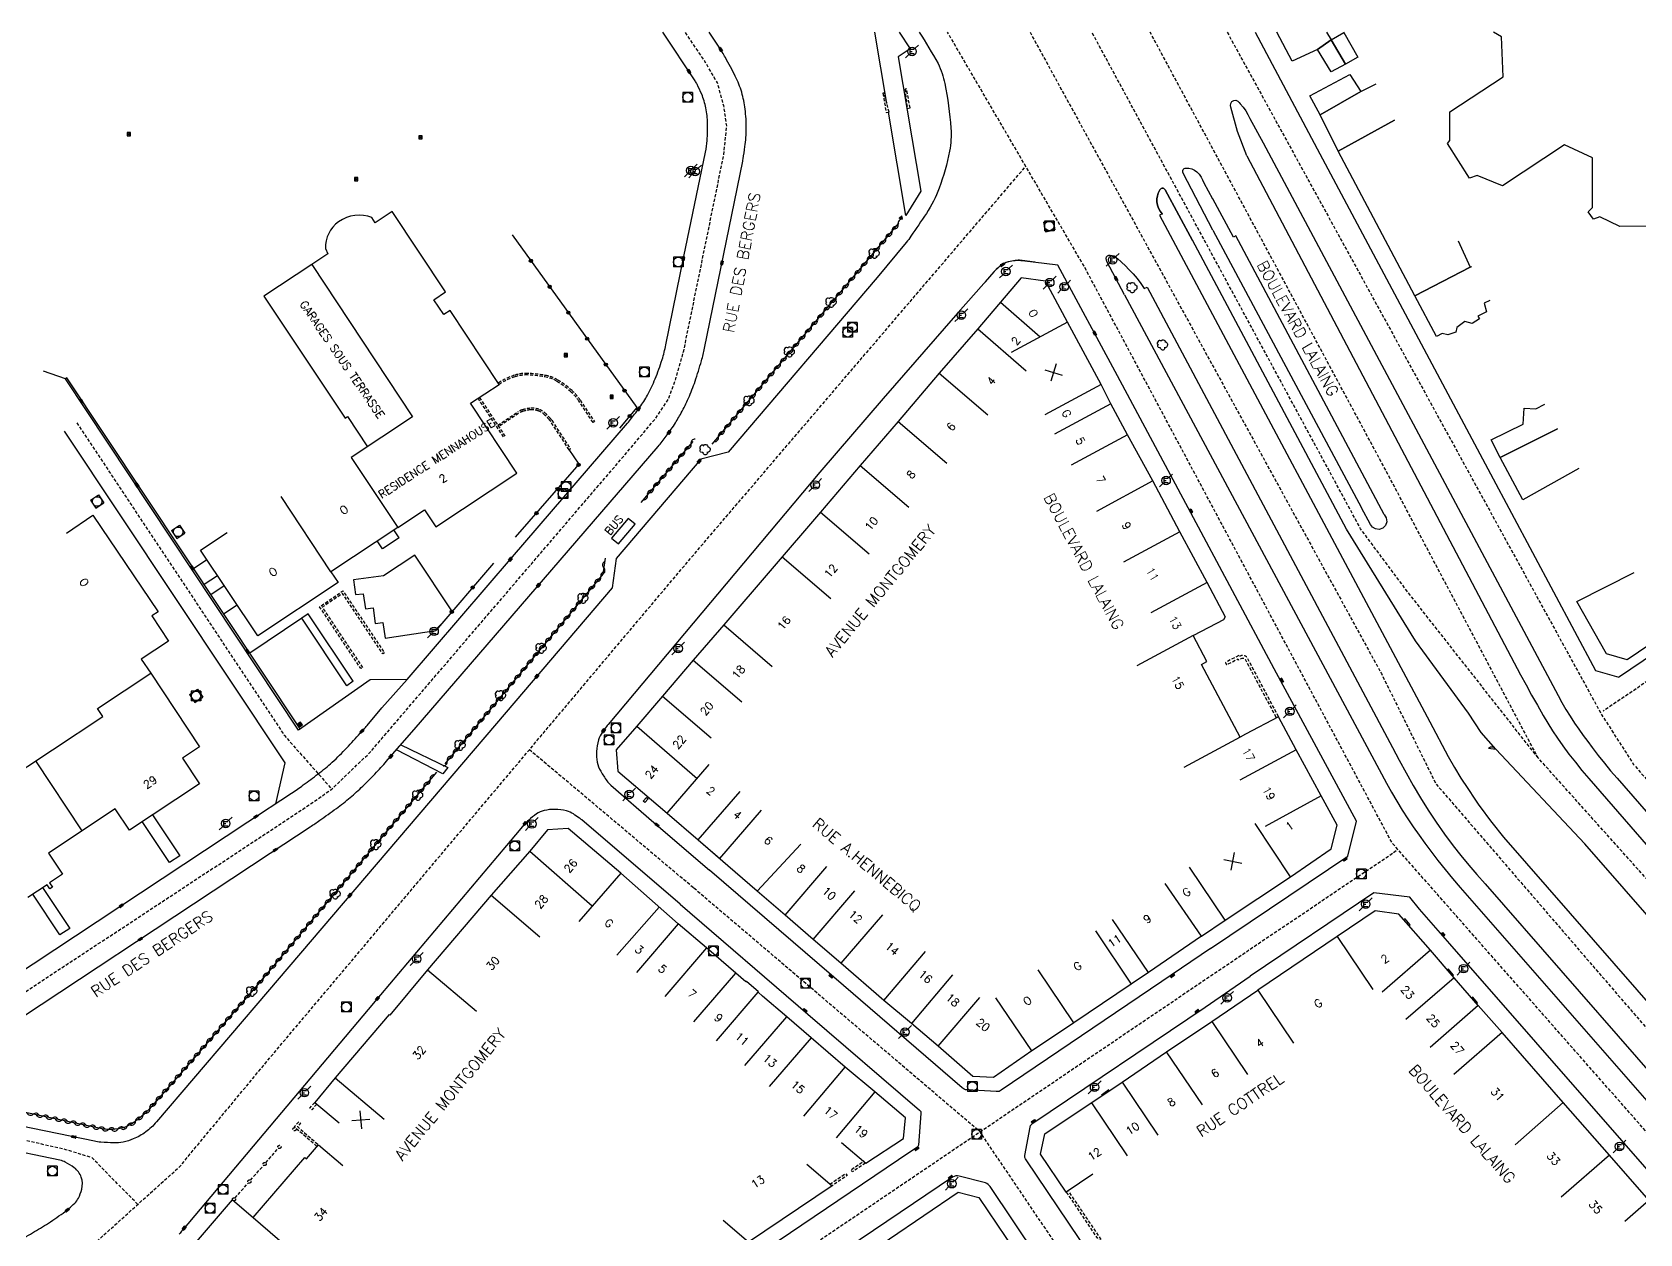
# Model space of a CAD drawing. Header units: millimetres. Extents: x 80000 to 81001, y 143000 to 144000.
# Drawn here: x 80141.5 to 80392.6, y 143812.3 to 144000 of the extents above; entities that cross this region are included whole.
import ezdxf
from ezdxf.enums import TextEntityAlignment as Align

# ---------------------------------------------------------------- set-up
doc = ezdxf.new("R2010")
doc.units = ezdxf.units.MM
doc.linetypes.add('DASHED', pattern=[0.75, 0.5, -0.25])
doc.layers.get('0').update_dxf_attribs({"linetype": 'CONTINUOUS'})
for name, color, linetype in [('W0001', 6, 'DASHED'), ('W0008', 7, 'CONTINUOUS'), ('W0100', 7, 'CONTINUOUS'), ('W0112', 1, 'DASHED'), ('W0300', 7, 'CONTINUOUS'), ('W0310', 3, 'CONTINUOUS'), ('W0322', 7, 'CONTINUOUS'), ('W0330', 7, 'CONTINUOUS'), ('W0400', 7, 'CONTINUOUS'), ('W0420', 7, 'CONTINUOUS'), ('W0471', 7, 'CONTINUOUS'), ('W0851', 7, 'CONTINUOUS'), ('W0984', 7, 'CONTINUOUS'), ('W0989', 7, 'CONTINUOUS'), ('W0991', 7, 'CONTINUOUS'), ('W1102', 7, 'CONTINUOUS')]:
    doc.layers.add(name, color=color, linetype=linetype)
doc.styles.get("Standard").update_dxf_attribs({"font": 'romans.shx', "width": 0.85})

# ---------------------------------------------------------------- blocks, each defined once
blk = doc.blocks.new('t991o')
at = {"color": 0, "linetype": 'Continuous'}
for p, q in [((-1, 1), (1, -1)), ((-1, -1), (1, 1))]:
    blk.add_line(p, q, dxfattribs=at)
blk = doc.blocks.new('T471')
for p, q in [((-0.333334, 0.333334), (-0.333334, -0.333334)), ((-0.333334, 0.333334), (0.333334, 0.333334)), ((-0.333334, 0), (0, 0)), ((0.500001, 0.500001), (1.000002, 1.000002)), ((-0.500001, -0.500001), (-1.000002, -1.000002)), ((-0.333334, -0.333334), (0.333334, -0.333334))]:
    blk.add_line(p, q)
blk.add_ellipse((0, 0), major_axis=(0.471405, 0.471405), ratio=1, start_param=5.4977871438, end_param=11.780972451)
blk = doc.blocks.new('T400')
for p, q in [((-0.15, 0.3), (0.15, 0.3)), ((-0.15, -0.25), (-0.15, 0.3)), ((-0.15, 0.15), (0.15, 0.15)), ((-0.15, 0), (0.15, 0)), ((0.15, 0.3), (0.15, -0.25)), ((-0.15, -0.15), (0.15, -0.15)), ((-0.15, -0.25), (-0.15, -0.3)), ((-0.15, -0.3), (0.15, -0.3)), ((0.15, -0.3), (0.15, -0.25))]:
    blk.add_line(p, q)
blk = doc.blocks.new('T420')
for p, q in [((0.75, 0.75), (-0.75, 0.75)), ((-0.75, 0.75), (-0.75, -0.75)), ((0.75, 0.75), (0.75, -0.75)), ((0.75, -0.75), (-0.75, -0.75))]:
    blk.add_line(p, q)
blk.add_ellipse((0, 0), major_axis=(-0.53, 0.53), ratio=1, start_param=3.926991, end_param=10.210176)
blk = doc.blocks.new('t310o')
at = {"color": 0, "linetype": 'Continuous'}
for centre, start, end in [((-0.5, 0.38), 216.8699, 323.1304), ((0.5, -0.37), 36.8699, 143.1303)]:
    blk.add_arc(centre, 0.625, start, end, dxfattribs=at)
blk = doc.blocks.new('t322o')
at = {"color": 0, "linetype": 'Continuous'}
for radius in [0.25, 0.15]:
    blk.add_circle((0, 0), radius, dxfattribs=at)
blk = doc.blocks.new('T300')
for p, q in [((-0.8, 0.51), (-0.86, 0.34)), ((-0.86, 0.34), (-0.86, 0.17)), ((-0.86, 0.17), (-0.74, 0.06)), ((-0.69, 0.63), (-0.8, 0.51)), ((-0.8, -0.06), (-0.74, 0.06)), ((-0.74, 0.06), (-0.69, 0.11)), ((-0.57, 0.69), (-0.69, 0.63)), ((-0.46, 0.69), (-0.57, 0.69)), ((-0.29, 0.63), (-0.46, 0.69)), ((-0.29, 0.63), (-0.17, 0.74)), ((-0.23, 0.57), (-0.29, 0.63)), ((-0.17, 0.74), (-0.06, 0.8)), ((-0.06, 0.8), (0.06, 0.8)), ((0.06, 0.8), (0.23, 0.74)), ((0.23, 0.74), (0.34, 0.63)), ((0.34, 0.63), (0.4, 0.51)), ((0.46, 0.46), (0.34, 0.46)), ((0.4, 0.51), (0.4, 0.46)), ((0.57, 0.4), (0.46, 0.46)), ((0.57, 0.4), (0.69, 0.29)), ((0.69, 0.29), (0.74, 0.17)), ((0.74, 0.06), (0.69, -0.17)), ((0.74, 0.17), (0.74, 0.06)), ((-0.8, -0.17), (-0.8, -0.06)), ((-0.8, -0.23), (-0.8, -0.17)), ((-0.74, -0.34), (-0.8, -0.23)), ((-0.69, -0.4), (-0.74, -0.34)), ((-0.51, -0.46), (-0.69, -0.4)), ((-0.4, -0.46), (-0.51, -0.46)), ((-0.4, -0.46), (-0.34, -0.46)), ((-0.34, -0.46), (-0.34, -0.4)), ((-0.34, -0.51), (-0.34, -0.46)), ((-0.29, -0.63), (-0.34, -0.51)), ((-0.17, -0.74), (-0.29, -0.63)), ((-0.06, -0.8), (-0.17, -0.74)), ((0.06, -0.8), (-0.06, -0.8)), ((0.17, -0.74), (0.06, -0.8)), ((0.23, -0.69), (0.17, -0.74)), ((0.29, -0.46), (0.23, -0.46)), ((0.29, -0.63), (0.23, -0.69)), ((0.46, -0.4), (0.29, -0.46)), ((0.34, -0.51), (0.29, -0.63)), ((0.34, -0.51), (0.34, -0.46)), ((0.57, -0.34), (0.46, -0.4)), ((0.63, -0.29), (0.57, -0.34)), ((0.69, -0.17), (0.63, -0.29))]:
    blk.add_line(p, q)
blk = doc.blocks.new('t330o')
at = {"color": 0, "linetype": 'Continuous'}
for p, q in [((0.25, -0.25), (-0.25, 0.25)), ((-0.25, -0.25), (0.25, 0.25)), ((-0.25, 0.25), (-0.25, -0.25)), ((0.25, 0.25), (-0.25, 0.25)), ((0.25, -0.25), (0.25, 0.25)), ((-0.25, -0.25), (0.25, -0.25)), ((-0.25, -0.25), (-0.25, -0.25))]:
    blk.add_line(p, q, dxfattribs=at)
blk = doc.blocks.new('T851')
for p, q in [((-0.25, -0.15), (0, 0.32)), ((0, 0.32), (0.25, -0.15)), ((-0.25, -0.15), (0.25, -0.15))]:
    blk.add_line(p, q)
for major_axis in [(-0.106, 0.106), (-0.0354, 0.0354), (-0.0236, 0.0236)]:
    blk.add_ellipse((0, 0), major_axis=major_axis, ratio=1, start_param=3.926991, end_param=10.210176)

msp = doc.modelspace()

# ---------------------------------------------------------------- linework, layer by layer
at = {"layer": 'W0001', "flags": 128}
for points in [[(80114.19, 143832.85), (80183.94, 143878.74), (80188.31, 143881.76), (80191.33, 143884.67), (80194.24, 143887.46), (80198.16, 143892.05), (80235.43, 143935.57), (80238.9, 143939.71), (80240.91, 143942.73), (80242.03, 143945.86), (80243.27, 143950.22), (80249.53, 143980.88), (80249.98, 143985.35), (80249.53, 143988.49), (80248.53, 143992.07), (80246.51, 143995.53), (80243.51, 144000)], [(80416.49, 143806.98), (80413.15, 143807.45), (80410.42, 143809.15), (80353.9, 143873.37), (80305.79, 143963.45), (80284.46, 144000)], [(80297.35, 144000), (80352.23, 143899.81), (80360.75, 143882.59), (80416.77, 143817.57), (80434.06, 143805.88)], [(80376.7, 143886.66), (80356.21, 143912.73), (80348.98, 143922.43), (80307.01, 144000)], [(80432.38, 143824.55), (80376.7, 143886.66), (80352.69, 143931.98), (80316.11, 144000)], [(80328.14, 144000), (80386.67, 143893.32), (80391.58, 143885.68), (80439.76, 143830.09), (80458.72, 143809.49), (80432.38, 143824.55)], [(80108.37, 143790.93), (80147.32, 143807.27), (80164.56, 143822.82), (80178.1, 143839.15), (80243.47, 143916.79), (80296.73, 143979.09)], [(80513.97, 143979.47), (80386.86, 143893.96)], [(80148.47, 143938.96), (80180.89, 143890.14), (80188.31, 143881.76)], [(80244.77, 143866.36), (80219.16, 143887.92)], [(80328.65, 143854.69), (80354.82, 143872.33)], [(80327.1, 143772.68), (80289.54, 143828.24), (80244.77, 143866.36)], [(80175.81, 143751.33), (80328.65, 143854.69)], [(80158, 143816.9), (80150.81, 143824.21), (80146.78, 143825.44), (80138.5, 143827.34), (80135.48, 143828.01), (80132.46, 143829.35), (80130.22, 143831.25), (80124.26, 143839.47)]]:
    msp.add_lwpolyline(points, dxfattribs=at)
at = {"layer": 'W0008'}
msp.add_line((80325.92, 143969.09), (80349.12, 143925.69), dxfattribs=at)
for points in [[(80130.9, 143840.22), (80178.67, 143871.74), (80184.9, 143875.86, 0.007588), (80186.41, 143876.89, 0.004336), (80189.01, 143878.75, 0.017174), (80191.18, 143880.46, 0.017883), (80193.15, 143882.24, 0.010041), (80195.28, 143884.4, 0.011502), (80197.06, 143886.37), (80201.15, 143891.1), (80239.25, 143935.27, 0.013652), (80239.9, 143936.06, 0.006796), (80241.13, 143937.71, 0.018916), (80241.82, 143938.74, 0.011348), (80242.87, 143940.53, 0.024044), (80244.01, 143942.82, 0.021607), (80245.04, 143945.48, 0.011811), (80246.04, 143948.67, 0.019443), (80246.52, 143950.64), (80252.49, 143979.85, 0.013038), (80252.55, 143980.19, 0.002309), (80252.83, 143982.12, 0.033432), (80253.03, 143984.96, 0.031475), (80252.86, 143987.98, 0.043208), (80252.32, 143990.6, 0.043082), (80251.32, 143993.1, 0.010875), (80249.77, 143996.05, 0.019075), (80248.78, 143997.67), (80247.24, 144000)], [(80280.06, 144000, -0.005716), (80283, 143995.1, -0.062258), (80284.05, 143991.97, -0.032776), (80284.99, 143984.99, -0.06456), (80284.78, 143981.42, -0.041744), (80283.16, 143975.63, -0.056955), (80281.16, 143971.7, -0.005323), (80278.76, 143968.14, -0.018221), (80278.02, 143967.14), (80273.48, 143961.7), (80250.21, 143934.4), (80245.94, 143933.3), (80232.72, 143917.77), (80232.09, 143913.21), (80215.54, 143893.78), (80178.24, 143850.08), (80160.91, 143829.78, -0.05777), (80159.23, 143828.21, -0.059942), (80157.29, 143827.12, -0.049387), (80155.74, 143826.64, -0.054281), (80154.26, 143826.51, -0.015324), (80152.23, 143826.61, -0.030625), (80151.22, 143826.76), (80137.8, 143829.53, -0.017159)], [(80298.12, 143964.08), (80296.11, 143964.33, 0.048961), (80295.27, 143964.35, 0.039836), (80294.25, 143964.2, 0.051109), (80293.45, 143963.92, 0.055931), (80292.79, 143963.52, 0.016713), (80292.08, 143962.94, 0.030794), (80291.73, 143962.58), (80285.71, 143955.76), (80274.4, 143942.79), (80264.5, 143931.25), (80231.44, 143891.84, 0.015209), (80231.23, 143891.57, 0.004671), (80230.56, 143890.64, 0.081003), (80229.97, 143889.45, 0.057788), (80229.64, 143887.62, 0.069722), (80229.76, 143885.98, 0.07532), (80230.3, 143884.56, 0.029129), (80231.27, 143883.06, 0.05631), (80231.89, 143882.38), (80238.61, 143876.55), (80247.31, 143869.11)], [(80242.7, 143863.8), (80227.33, 143876.96, 0.021159), (80226.98, 143877.23, 0.008146), (80226.04, 143877.88, 0.087219), (80224.96, 143878.36, 0.056288), (80223.15, 143878.6, 0.066189), (80221.46, 143878.41, 0.088305), (80220.28, 143877.88, 0.025206), (80219.05, 143876.94, 0.040402), (80218.35, 143876.26), (80216.97, 143874.65), (80195.93, 143849.63), (80164.97, 143812.88, 0.012446), (80164.48, 143812.27, 0.007736)]]:
    msp.add_lwpolyline(points, format="xyb", dxfattribs=at)
at = {"layer": 'W0008', "flags": 128}
for points in [[(80138.27, 143852.26), (80175.19, 143876.63), (80182.03, 143881.15, 0.009743), (80183.85, 143882.41, 0.007428), (80186.17, 143884.14, 0.021407), (80188.38, 143885.98, 0.019455), (80190.63, 143888.2, 0.004321), (80192.73, 143890.48, 0.00812), (80193.82, 143891.72), (80196.14, 143894.45), (80200.07, 143898.89), (80216.5, 143918.04), (80234.46, 143938.91, 0.012496), (80235.11, 143939.71, 0.00594), (80236.41, 143941.42, 0.035566), (80237.6, 143943.29, 0.027815), (80238.81, 143945.85, 0.019518), (80239.89, 143948.86, 0.02636), (80240.48, 143951.15), (80243.29, 143964.97), (80246.66, 143981.24, 0.032643), (80246.92, 143983.1, 0.023085), (80247, 143985.74, 0.045818), (80246.73, 143988.17, 0.050661), (80246.07, 143990.29, 0.012353), (80245.35, 143991.86, 0.0329), (80245.03, 143992.42), (80240, 144000)], [(80311.01, 143946.33), (80301.69, 143963.62), (80296.1, 143964.28, 0.042197), (80295.28, 143964.31, 0.034635), (80294.27, 143964.19, 0.094627), (80293.07, 143963.71, 0.068859), (80291.72, 143962.57), (80290.33, 143961.01)], [(80138.89, 143810.95, 0.004716), (80141.57, 143812.46, 0.014341), (80144.05, 143813.98, 0.013157), (80146.65, 143815.79, 0.021254), (80147.23, 143816.25, 0.012709), (80148.15, 143817.09, 0.08387), (80148.72, 143817.86, 0.053198), (80149.25, 143819.27, 0.149852), (80149.17, 143821.14, 0.151987), (80148.07, 143822.63, 0.037341), (80146.68, 143823.49, 0.068129), (80145.84, 143823.79), (80136.23, 143825.81, -0.018639)]]:
    msp.add_lwpolyline(points, format="xyb", dxfattribs=at)
at = {"layer": 'W0008'}
for points in [[(80275, 143988.83), (80273.12, 144000)], [(80276.92, 144000), (80278.62, 143997.41)], [(80332.51, 144000), (80342.62, 143980.97), (80369.26, 143930.99), (80385.65, 143900.29), (80389.3, 143899.26)], [(80389.29, 143899.27), (80426.33, 143924.31), (80469.09, 143953.18), (80469.45, 143953.47), (80469.76, 143953.81), (80470, 143954.21), (80470.14, 143954.65), (80470.17, 143955.11), (80470.09, 143955.55), (80469.93, 143955.97), (80469.72, 143956.35), (80451.18, 143984.4), (80450.54, 143985.33), (80449.87, 143986.24), (80449.15, 143987.11), (80448.36, 143987.93), (80447.68, 143988.53), (80446.94, 143989.07), (80446.19, 143989.58), (80445.43, 143990.08), (80439, 143994.41), (80430.6, 144000)], [(80276.74, 143996.17), (80280.28, 143975.18), (80277.95, 143971.35), (80275.23, 143987.5)], [(80331.24, 143980.66), (80329.75, 143984.49), (80328.71, 143988.27), (80328.67, 143988.56), (80328.71, 143988.87), (80328.88, 143989.16), (80329.16, 143989.34), (80329.5, 143989.36), (80329.8, 143989.2), (80330.01, 143988.99), (80330.18, 143988.8), (80330.66, 143988.29), (80331.05, 143987.72), (80331.39, 143987.12), (80331.71, 143986.52), (80333.76, 143982.7)], [(80325.92, 143969.09), (80321.29, 143977.99), (80321.24, 143978.12), (80321.22, 143978.26), (80321.23, 143978.41), (80321.29, 143978.55), (80321.36, 143978.64), (80321.45, 143978.7), (80321.56, 143978.74), (80321.67, 143978.76), (80322.14, 143978.75), (80322.6, 143978.63), (80323.02, 143978.43), (80323.41, 143978.17), (80323.77, 143977.8), (80324.06, 143977.37), (80324.29, 143976.91), (80324.51, 143976.46), (80325.87, 143973.94)], [(80317.98, 143971.63), (80317.67, 143972.04), (80317.43, 143972.5), (80317.27, 143972.99), (80317.18, 143973.49), (80317.17, 143973.96), (80317.24, 143974.42), (80317.37, 143974.86), (80317.58, 143975.28), (80317.65, 143975.39), (80317.74, 143975.49), (80317.86, 143975.58), (80317.99, 143975.62), (80318.13, 143975.62), (80318.26, 143975.57), (80318.38, 143975.5), (80318.47, 143975.38), (80322.72, 143967.46)], [(80312.12, 143958.95), (80309.37, 143964.2), (80309.28, 143964.4), (80309.24, 143964.63), (80309.29, 143964.88), (80309.44, 143965.08), (80309.65, 143965.18), (80309.88, 143965.17), (80310.08, 143965.1), (80310.25, 143965.02), (80310.99, 143964.62), (80311.65, 143964.09), (80312.24, 143963.5), (80312.81, 143962.92), (80313.46, 143962.23), (80314.07, 143961.51), (80314.65, 143960.75), (80315.19, 143959.97)], [(80352.67, 143924.66), (80353, 143924.14), (80353.07, 143923.53), (80352.87, 143922.95), (80352.45, 143922.51), (80351.89, 143922.32), (80351.32, 143922.4), (80350.86, 143922.69), (80350.53, 143923.11), (80349.12, 143925.69)], [(80199.08, 143888.7), (80206.43, 143885.12), (80205.62, 143884.13), (80198.38, 143887.89)], [(80384.03, 143873.22), (80370.12, 143887.99), (80370.02, 143888.09), (80369.91, 143888.19), (80369.78, 143888.26), (80369.63, 143888.31), (80369.46, 143888.32), (80369.29, 143888.3), (80369.12, 143888.24), (80368.98, 143888.15)], [(80160.29, 143877.74), (80164.54, 143871.33), (80162.94, 143870.29), (80158.7, 143876.69)], [(80143.14, 143866.39), (80147.39, 143860.01), (80145.82, 143858.99), (80141.58, 143865.34)]]:
    msp.add_lwpolyline(points, dxfattribs=at)
at = {"layer": 'W0008', "flags": 128}
for points in [[(80278.62, 143997.41), (80276.74, 143996.17)], [(80183.34, 143891.16), (80146.94, 143946), (80146.72, 143945.85), (80143.25, 143947.06)], [(80183.1, 143890.99), (80146.72, 143945.85)], [(80325.54, 143856.85), (80346.98, 143871.29), (80348.35, 143876.78), (80335.51, 143900.56), (80322.46, 143924.9), (80311.01, 143946.33)], [(80146.51, 143937.66), (80180.94, 143885.89)], [(80196.23, 143919.28), (80195.4, 143920.53)], [(80198.8, 143920.99), (80196.23, 143919.28)], [(80198.8, 143920.99), (80197.98, 143922.24)], [(80207.13, 143909.48), (80201.29, 143918.32), (80196.37, 143915.09), (80191.68, 143914.47), (80191.67, 143914.48), (80192.02, 143912.15), (80193.18, 143912.28), (80193.56, 143909.93), (80194.74, 143910.09), (80195.06, 143907.62), (80196.26, 143907.79), (80196.64, 143905.33), (80204.53, 143906.56)], [(80166.7, 143916.23), (80168.79, 143917.62)], [(80168.35, 143913.76), (80170.44, 143915.15)], [(80169.4, 143912.16), (80171.5, 143913.56)], [(80171.4, 143909.15), (80173.5, 143910.56)], [(80191.63, 143898.62), (80190.66, 143897.92), (80183.63, 143908.47), (80175.48, 143903.01)], [(80191.63, 143898.62), (80184.6, 143909.12), (80183.63, 143908.47)], [(80200.07, 143898.89), (80194.3, 143898.81), (80194.3, 143898.81), (80194.3, 143898.81), (80183.1, 143890.99)], [(80180.94, 143885.89), (80179.52, 143879.48)], [(80325.54, 143856.85), (80317.96, 143851.7), (80292.85, 143834.73), (80292.55, 143834.55), (80292.44, 143834.52), (80292.33, 143834.52), (80292.07, 143834.53), (80287.56, 143834.78), (80287.3, 143834.82), (80287.09, 143834.91), (80286.91, 143835.02), (80286.77, 143835.13), (80266.69, 143852.4), (80247.31, 143869.11)], [(80408.6, 143805.39), (80389.81, 143826.87), (80362.9, 143857.62), (80358.16, 143863.02), (80356.68, 143864.89), (80351.05, 143865.54), (80331.76, 143852.53)], [(80242.7, 143863.8), (80262.63, 143846.62), (80280.1, 143831.6), (80280.24, 143831.46), (80280.29, 143831.4), (80280.32, 143831.32), (80280.32, 143831.12), (80279.92, 143826.16), (80279.89, 143826.04), (80279.85, 143825.95), (80279.78, 143825.88), (80279.69, 143825.8), (80276.81, 143823.86), (80195.88, 143769.15), (80173.87, 143754.24)], [(80356.55, 143860.45), (80356.71, 143860.59), (80355.92, 143861.48), (80355.76, 143861.35)], [(80363.34, 143852.6), (80363.48, 143852.73), (80362.69, 143853.63), (80362.56, 143853.52)], [(80306.75, 143809.03), (80296.73, 143823.88), (80296.64, 143824.04), (80296.56, 143824.23), (80296.52, 143824.42), (80296.53, 143824.54), (80297.38, 143828.99), (80297.45, 143829.21), (80297.57, 143829.39), (80297.68, 143829.51), (80297.78, 143829.59), (80324.69, 143847.71), (80331.76, 143852.53)], [(80367.12, 143848.28), (80367.26, 143848.4), (80366.5, 143849.27), (80366.36, 143849.14)], [(80308.5, 143834.03), (80309.66, 143834.83)], [(80305.81, 143797.76), (80291.12, 143819.69), (80290.98, 143819.87), (80290.82, 143820.03), (80290.63, 143820.17), (80290.42, 143820.25), (80286.3, 143821.31), (80286.01, 143821.35), (80285.74, 143821.34), (80285.48, 143821.28), (80285.25, 143821.16), (80252.4, 143798.95)]]:
    msp.add_lwpolyline(points, dxfattribs=at)
at = {"layer": 'W0008'}
for points in [[(80333.76, 143982.7, 0), (80379.82, 143896.39, 0), (80380.42, 143895.29, 0), (80381.06, 143894.2, 0), (80381.73, 143893.14, 0), (80382.41, 143892.08, 0), (80383.07, 143891.11, 0), (80383.76, 143890.14, 0), (80384.46, 143889.19, 0), (80385.17, 143888.25, 0), (80386.11, 143887.03, 0), (80387.07, 143885.82, 0), (80388.04, 143884.63, 0), (80389.04, 143883.46, 0), (80432.28, 143833.79, 0)], [(80331.24, 143980.66, 0), (80373.98, 143899.64, 0), (80374.83, 143898.04, 0), (80375.7, 143896.44, 0), (80376.59, 143894.86, 0), (80377.5, 143893.29, 0), (80378.23, 143892.08, 0), (80378.98, 143890.89, 0), (80379.74, 143889.71, 0), (80380.55, 143888.55, 0), (80381.52, 143887.24, 0), (80382.53, 143885.95, 0), (80383.56, 143884.69, 0), (80384.62, 143883.45, 0), (80422.23, 143840.15, 0), (80423.54, 143838.65, 0), (80424.86, 143837.17, 0), (80426.2, 143835.71, 0), (80427.57, 143834.27, 0), (80428.24, 143833.59, 0), (80428.91, 143832.92, 0), (80429.6, 143832.27, 0), (80430.3, 143831.62, 0), (80430.59, 143831.94, 0)], [(80414.35, 143838.5, 0), (80384.03, 143873.22, 0), (80370.12, 143887.99, 0), (80370.02, 143888.09, 0), (80369.91, 143888.19, 0), (80369.78, 143888.26, 0), (80369.63, 143888.31, 0), (80369.46, 143888.32, 0), (80369.29, 143888.3, 0), (80369.12, 143888.24, 0), (80368.98, 143888.15, 0), (80370.12, 143887.99, 0), (80367.84, 143890.59, 0), (80365.86, 143893.61, 0), (80357.54, 143904.93, 0), (80346.8, 143922.35, 0), (80322.75, 143967.49, 0), (80322.72, 143967.46, 0), (80318.47, 143975.38, 0), (80318.38, 143975.5, 0), (80318.26, 143975.57, 0), (80318.13, 143975.62, 0), (80317.99, 143975.62, 0), (80317.86, 143975.58, 0), (80317.74, 143975.49, 0), (80317.65, 143975.39, 0), (80317.58, 143975.28, 0), (80317.37, 143974.86, 0), (80317.24, 143974.42, 0), (80317.17, 143973.96, 0), (80317.18, 143973.49, 0), (80317.27, 143972.99, 0), (80317.43, 143972.5, 0), (80317.67, 143972.04, 0), (80317.98, 143971.63, 0), (80318.02, 143971.62, 0), (80317.6, 143971.41, 0), (80359.78, 143892.3, 0), (80362.66, 143886.86, 0), (80363.63, 143885.14, 0), (80364.66, 143883.48, 0), (80365.74, 143881.84, 0), (80366.83, 143880.21, 0), (80367.47, 143879.28, 0), (80368.12, 143878.36, 0), (80368.8, 143877.45, 0), (80369.49, 143876.56, 0), (80371.32, 143874.27, 0), (80409.38, 143830.67, 0)], [(80352.67, 143924.66, 0), (80329.52, 143968.2, 0), (80329.11, 143967.99, 0), (80325.88, 143973.94, 0)], [(80312.12, 143958.95, 0), (80353.03, 143882.72, 0), (80353.82, 143881.29, 0), (80354.64, 143879.89, 0), (80355.49, 143878.5, 0), (80356.36, 143877.13, 0), (80357.22, 143875.85, 0), (80358.11, 143874.58, 0), (80359.02, 143873.33, 0), (80359.94, 143872.09, 0), (80361.05, 143870.64, 0), (80362.18, 143869.2, 0), (80363.33, 143867.79, 0), (80364.51, 143866.4, 0), (80407.89, 143816.84, 0)], [(80315.19, 143959.97, 0), (80315.65, 143960.16, 0), (80353.97, 143888.28, 0), (80355.02, 143886.29, 0), (80356.09, 143884.31, 0), (80357.19, 143882.34, 0), (80358.34, 143880.41, 0), (80359.55, 143878.49, 0), (80360.79, 143876.6, 0), (80362.09, 143874.73, 0), (80363.43, 143872.91, 0), (80364.63, 143871.38, 0), (80365.87, 143869.89, 0), (80367.14, 143868.42, 0), (80368.42, 143866.96, 0), (80403.91, 143826.38, 0)]]:
    msp.add_polyline3d(points, dxfattribs=at)
at = {"layer": 'W0100'}
for p, q in [((80342.24, 143997.28), (80344.38, 143998.81)), ((80344.38, 143998.81), (80342.24, 143997.28)), ((80343.65, 144000), (80344.38, 143998.81)), ((80342.66, 143987.06), (80341.05, 143990.04)), ((80342.66, 143987.06), (80349.03, 143990.71)), ((80349.03, 143990.71), (80342.66, 143987.06)), ((80345.5, 143981.4), (80342.66, 143987.06)), ((80345.5, 143981.4), (80354.27, 143986.23)), ((80354.27, 143986.23), (80345.5, 143981.4)), ((80357.46, 143958.81), (80345.5, 143981.4)), ((80357.46, 143958.81), (80366.09, 143963.29)), ((80366.09, 143963.29), (80357.46, 143958.81)), ((80360.83, 143952.44), (80357.46, 143958.81)), ((80379.75, 143938.05), (80370.8, 143933.58)), ((80370.8, 143933.58), (80379.75, 143938.05)), ((80370.8, 143933.58), (80369.38, 143936.32)), ((80374.33, 143926.97), (80370.8, 143933.58))]:
    msp.add_line(p, q, dxfattribs=at)
for points in [[(80342.24, 143997.28), (80338.28, 143995.45), (80335.91, 144000)], [(80344.38, 143998.81), (80346.63, 143994.99), (80344.37, 143993.81), (80342.24, 143997.28)], [(80344.38, 143998.81), (80346.35, 143999.94), (80346.46, 144000)], [(80346.63, 143994.99), (80344.38, 143998.81), (80346.35, 143999.94), (80348.55, 143996.09), (80346.63, 143994.99)], [(80394.34, 143969.67), (80389.45, 143969.66), (80386.34, 143971.16), (80385.38, 143970.78), (80384.54, 143971.93), (80385.21, 143972.6), (80385.2, 143980.37), (80380.83, 143982.4), (80371.13, 143975.99), (80367.18, 143977.63), (80365.97, 143977.2), (80362.54, 143982.59), (80362.94, 143983.1), (80362.91, 143987.53), (80371.24, 143993.03), (80370.98, 143999.29), (80369.74, 144000)], [(80341.05, 143990.04), (80347.28, 143993.39), (80349.03, 143990.71)], [(80349.03, 143990.71), (80351.39, 143991.94)], [(80364.21, 143967.42), (80366.09, 143963.29)], [(80366.09, 143963.29), (80366.34, 143963.41)], [(80369.15, 143958.09), (80368.27, 143957.68), (80368.63, 143956.29), (80367.31, 143955.63), (80367.53, 143955.2), (80366.43, 143954.47), (80365.26, 143954.78)], [(80365.26, 143954.78), (80364.01, 143953.88), (80363.86, 143953.15), (80362.62, 143952.71), (80361.74, 143952.93), (80360.83, 143952.44)], [(80369.38, 143936.32), (80374.37, 143938.78), (80374.54, 143941.26), (80376.34, 143941.16), (80377.75, 143941.88)], [(80383.05, 143931.85), (80374.33, 143926.97)], [(80396.35, 143917.92), (80400.68, 143920.11), (80406.07, 143912.43), (80390.62, 143901.98), (80387.38, 143902.9), (80382.77, 143911.08)], [(80382.77, 143911.08), (80391.71, 143915.58)]]:
    msp.add_lwpolyline(points, dxfattribs=at)
at = {"layer": 'W0100', "flags": 128}
msp.add_lwpolyline([(80194.57, 143971.03, 0.259027), (80189.37, 143970.39, 0.2477), (80187.31, 143966.22), (80187.68, 143965.35), (80185.16, 143963.7), (80200.92, 143939.91), (80191.35, 143933.57), (80198.6, 143922.65), (80202.77, 143925.41), (80204.53, 143922.75), (80217.2, 143931.11), (80209.97, 143942.04), (80214.43, 143944.99), (80206.78, 143956.53), (80205.8, 143955.88), (80204.26, 143958.21), (80206.08, 143959.42), (80197.75, 143972), (80195.09, 143970.24), (80194.57, 143971.03)], format="xyb", dxfattribs=at)
for points in [[(80185.16, 143963.7), (80177.71, 143958.76), (80190.38, 143939.71), (80190.75, 143939.96), (80193.88, 143935.24)], [(80308.45, 143944.97), (80303.2, 143954.69), (80299.76, 143961.1), (80295.98, 143961.6), (80289.22, 143953.67), (80283.16, 143946.74), (80276.74, 143939.2), (80270.84, 143932.32), (80264.61, 143925.01), (80249.51, 143907.43), (80244.76, 143901.89), (80239.97, 143896.27), (80235.93, 143891.59), (80232.72, 143887.89), (80232.99, 143884.57), (80240.69, 143878.03), (80245.54, 143873.84), (80248.89, 143870.93)], [(80324.11, 143858.78), (80327.82, 143861.29), (80338.04, 143868.07), (80344.37, 143872.44), (80345.31, 143876.16), (80342.85, 143880.74), (80338.92, 143887.91), (80336.17, 143893.08), (80331.03, 143890.35), (80331.03, 143890.35), (80330.15, 143889.88), (80324.11, 143901.25), (80324.99, 143901.72), (80322.84, 143905.77), (80327.71, 143908.33), (80327.67, 143908.41), (80327.8, 143908.49), (80327.77, 143908.57), (80327.86, 143908.62), (80325.03, 143914.05), (80320.77, 143921.93), (80316.52, 143929.9), (80312.57, 143937.11), (80309.96, 143941.97), (80308.45, 143944.97), (80308.45, 143944.97), (80308.45, 143944.97)], [(80146.85, 143921.73), (80150.98, 143924.53), (80161.19, 143909.47), (80160.19, 143908.82), (80162.78, 143904.89), (80158.53, 143902.08), (80160.02, 143899.86)], [(80198.6, 143922.65), (80188.17, 143915.72), (80189.28, 143914.05), (80189.28, 143914.05), (80176.73, 143905.71), (80167.8, 143919.11), (80171.97, 143921.87)], [(80136.84, 143882.71), (80152.56, 143893.13), (80151.73, 143894.38), (80160.02, 143899.86)], [(80160.02, 143899.86), (80167.65, 143888.36), (80164.99, 143886.6), (80167.64, 143882.61), (80156.69, 143875.36), (80154.49, 143878.7), (80144.05, 143871.78), (80146.25, 143868.46), (80144.23, 143867.13), (80144.67, 143866.47), (80144.26, 143866.19), (80143.82, 143866.84), (80140.84, 143864.85)], [(80241.06, 143861.91), (80233.44, 143868.63), (80225.23, 143875.63), (80222.01, 143875.41), (80219.23, 143872.08), (80213.2, 143865.21), (80203.27, 143853.52), (80197.38, 143846.46), (80197.27, 143846.55), (80188.83, 143836.65), (80185.63, 143832.83), (80189.47, 143829.62)], [(80324.11, 143858.78), (80315.86, 143853.13), (80313.17, 143851.32), (80304.19, 143845.27), (80301.19, 143843.24), (80297.66, 143840.88), (80291.66, 143836.72), (80288.44, 143836.9), (80282.99, 143841.63), (80278.82, 143845.14), (80274.53, 143848.77), (80267.79, 143854.56), (80263.46, 143858.3), (80259.09, 143862.08), (80254.72, 143865.84), (80254.72, 143865.84), (80250.16, 143869.78), (80245.5, 143873.8), (80245.5, 143873.8)], [(80390.25, 143814.26), (80394.02, 143817.54), (80387.86, 143824.61), (80380.63, 143832.83), (80371.07, 143843.75), (80367.37, 143847.99), (80363.59, 143852.31), (80359.9, 143856.61), (80354.98, 143862.25), (80351.25, 143862.77), (80345.31, 143858.76), (80332.91, 143850.34)], [(80267.91, 143826.58), (80271.7, 143823.32), (80271.7, 143823.32), (80277.61, 143827.2), (80277.88, 143830.4), (80273.1, 143834.48), (80268.46, 143838.33), (80263.16, 143842.91), (80259.36, 143846.19), (80255.57, 143849.44), (80254.88, 143850.04), (80254.95, 143850.12), (80253.05, 143851.73), (80252.97, 143851.65), (80251.38, 143853.02), (80246.83, 143856.95), (80242.4, 143860.73), (80241.06, 143861.91), (80241.06, 143861.91)], [(80307.16, 143821.6), (80303.02, 143818.8), (80298.99, 143824.76), (80299.65, 143827.9), (80311.75, 143836.01), (80318.68, 143840.72), (80325.74, 143845.48), (80332.91, 143850.34), (80332.91, 143850.34)], [(80153.83, 143763.93), (80154.74, 143767.59), (80157.26, 143777.37), (80159.02, 143784.13), (80161.52, 143793.77), (80164.01, 143803.98), (80165.27, 143808.89), (80172.77, 143817.62), (80176.02, 143814.83), (80184.1, 143824.24), (80184.33, 143824.04), (80186.21, 143826.22), (80190, 143822.96)], [(80262.48, 143823.16), (80266.43, 143819.79), (80253.39, 143811), (80249.44, 143814.36)], [(80260.75, 143795.58), (80257.96, 143799.73), (80270.31, 143808.02), (80275.4, 143811.5), (80286.13, 143818.82), (80289.36, 143817.98), (80293.59, 143811.71), (80297.69, 143805.6), (80303.13, 143797.52), (80311.29, 143785.39), (80317.43, 143776.18), (80313.27, 143773.41)]]:
    msp.add_lwpolyline(points, dxfattribs=at)
for points in [[(80234.59, 143924.04), (80232.01, 143920.97), (80233.09, 143920.06), (80235.67, 143923.13)], [(80236.93, 143879.88), (80237.43, 143880.47), (80237.69, 143880.26), (80237.18, 143879.68)]]:
    msp.add_lwpolyline(points, close=True, dxfattribs=at)
at = {"layer": 'W0112'}
msp.add_lwpolyline([(80278.07, 143991.15), (80277.84, 143991.1), (80278.17, 143988.08), (80278.62, 143988.16), (80278.07, 143991.15)], dxfattribs=at)
msp.add_lwpolyline([(80274.37, 143990.45), (80274.88, 143987.44), (80275.33, 143987.51), (80274.59, 143990.49)], close=True, dxfattribs=at)
for points in [[(80214.3, 143945.2, -0.065881), (80216.79, 143946.4, -0.088443), (80218.88, 143946.7, -0.043026), (80222.03, 143946.31, -0.087096), (80223.55, 143945.7, -0.04345), (80225.82, 143944.01, -0.064306), (80227.1, 143942.53), (80229.32, 143939.19), (80229.11, 143939.05), (80226.89, 143942.39, 0.064306), (80225.65, 143943.82, 0.04345), (80223.42, 143945.49, 0.087096), (80221.98, 143946.07, 0.043026), (80218.87, 143946.45, 0.088443), (80216.87, 143946.16, 0.065881), (80214.43, 143944.99)], [(80214.23, 143938.61), (80217.33, 143940.66, -0.072543), (80218.09, 143941.02, -0.049347), (80219.29, 143941.25, -0.110814), (80220.65, 143941.09, -0.113494), (80221.77, 143940.37, -0.01318), (80222.44, 143939.65, -0.035678), (80222.65, 143939.37), (80225.57, 143934.92), (80225.36, 143934.78), (80222.45, 143939.23, 0.035678), (80222.25, 143939.49, 0.01318), (80221.59, 143940.19, 0.113494), (80220.56, 143940.85, 0.110814), (80219.32, 143941.01, 0.049347), (80218.16, 143940.78, 0.072543), (80217.47, 143940.45), (80214.37, 143938.4)]]:
    msp.add_lwpolyline(points, format="xyb", dxfattribs=at)
at = {"layer": 'W0112', "flags": 128}
for points in [[(80211.35, 143942.95), (80215.35, 143936.92), (80215.14, 143936.78), (80211.14, 143942.81)], [(80336.17, 143893.08), (80331.28, 143902.29), (80331.16, 143902.41), (80331.02, 143902.51), (80330.87, 143902.59), (80330.71, 143902.63), (80330.54, 143902.64), (80330.37, 143902.62), (80330.06, 143902.48), (80329.99, 143902.64), (80327.88, 143901.55), (80328.06, 143901.2), (80329.79, 143902.09), (80329.85, 143901.96), (80330.49, 143902.23), (80330.64, 143902.23), (80330.82, 143902.17), (80330.94, 143902.07), (80335.82, 143892.89)], [(80185.94, 143832.57), (80185.18, 143831.68), (80184.87, 143831.94), (80185.63, 143832.83)], [(80185.98, 143825.96), (80182.42, 143829.01), (80183.13, 143829.81), (80183.39, 143829.58), (80182.92, 143829.05), (80186.21, 143826.22)], [(80177.99, 143823.41), (80179.96, 143825.7)], [(80175.6, 143820.67), (80177.66, 143823.03)], [(80271.66, 143823.36), (80269.6, 143821.97), (80269.37, 143822.31), (80271.44, 143823.69)], [(80173.18, 143817.89), (80175.27, 143820.29)], [(80266.11, 143820.06), (80268.54, 143821.73), (80268.77, 143821.41), (80266.43, 143819.79)], [(80303.02, 143818.8), (80317.43, 143797.46), (80317.76, 143797.68), (80303.35, 143819.02)]]:
    msp.add_lwpolyline(points, dxfattribs=at)
msp.add_lwpolyline([(80196.53, 143903.05), (80196.29, 143902.89), (80189.96, 143912.31), (80186.8, 143910.16), (80193.11, 143900.76), (80192.86, 143900.59), (80186.39, 143910.24), (80190.04, 143912.73)], close=True, dxfattribs=at)
at = {"layer": 'W0112'}
for centre in [(80182.48, 143828.64), (80180.12, 143825.88), (80177.82, 143823.22), (80175.43, 143820.48), (80173.03, 143817.7)]:
    msp.add_circle(centre, 0.25, dxfattribs=at)
at = {"layer": 'W0310'}
for points in [[(80247.72, 143935.65), (80276.87, 143970.14)], [(80236.62, 143926.55), (80244.74, 143936.05)], [(80230.97, 143917.82), (80230.64, 143915.34), (80205.94, 143885.7)]]:
    msp.add_lwpolyline(points, dxfattribs=at)
msp.add_lwpolyline([(80204.63, 143884.4), (80176.72, 143851.21), (80164.76, 143837.47), (80159.74, 143831.74, -0.032855), (80158.99, 143831, -0.019009), (80157.59, 143829.86, -0.067579), (80156.02, 143828.99, -0.077286), (80154.49, 143828.64, -0.024464), (80153.15, 143828.62, -0.043963), (80152.41, 143828.71), (80137.75, 143831.82, -0.030783), (80136.66, 143832.12, -0.024089), (80135.32, 143832.66, -0.057705), (80134.1, 143833.39, -0.077752), (80133.37, 143834.16), (80131.41, 143837.03)], format="xyb", dxfattribs=at)
at = {"layer": 'W0322'}
for points in [[(80216.48, 143968.34), (80235.95, 143941.36), (80233.23, 143938.16)], [(80216.99, 143921.11), (80226.92, 143932.51), (80225.39, 143934.8)], [(80213.57, 143917.05), (80204.53, 143906.56)]]:
    msp.add_lwpolyline(points, dxfattribs=at)
at = {"layer": 'W1102', "flags": 128}
for points in [[(80292.75, 143957.83), (80298.96, 143952.4)], [(80289.22, 143953.67), (80296.75, 143947.09)], [(80303.2, 143954.69), (80294.4, 143949.94)], [(80283.16, 143946.74), (80290.77, 143940.25)], [(80308.45, 143944.97), (80299.65, 143940.22)], [(80309.96, 143941.97), (80301.17, 143937.21)], [(80276.74, 143939.2), (80284.34, 143932.7)], [(80312.57, 143937.11), (80303.77, 143932.35)], [(80270.84, 143932.32), (80278.44, 143925.82)], [(80316.52, 143929.9), (80307.72, 143925.14)], [(80188.17, 143915.72), (80180.37, 143927.46)], [(80264.61, 143925.01), (80272.21, 143918.51)], [(80320.77, 143921.93), (80311.96, 143917.2)], [(80258.63, 143918.04), (80266.22, 143911.53)], [(80325.03, 143914.05), (80316.24, 143909.3)], [(80249.51, 143907.43), (80257.1, 143900.92)], [(80322.84, 143905.77), (80314.04, 143901.01)], [(80244.76, 143901.89), (80252.36, 143895.39)], [(80239.97, 143896.27), (80247.56, 143889.76)], [(80235.93, 143891.59), (80245.36, 143883.45)], [(80330.15, 143889.88), (80321.35, 143885.13)], [(80338.92, 143887.91), (80330.12, 143883.16)], [(80149.3, 143875.26), (80142.07, 143886.17)], [(80240.69, 143878.03), (80247.22, 143885.6)], [(80245.54, 143873.84), (80252.08, 143881.41)], [(80342.85, 143880.74), (80334.08, 143875.94)], [(80248.89, 143870.93), (80255.4, 143878.47)], [(80338.04, 143868.07), (80332.51, 143876.4)], [(80254.72, 143865.84), (80261.55, 143873.15)], [(80219.23, 143872.08), (80228.99, 143863.51)], [(80233.44, 143868.63), (80226.88, 143861.08)], [(80259.09, 143862.08), (80265.62, 143869.66)], [(80327.82, 143861.29), (80322.26, 143869.6)], [(80213.2, 143865.21), (80220.77, 143858.67)], [(80263.46, 143858.3), (80270, 143865.87)], [(80324.11, 143858.78), (80318.44, 143867.03)], [(80239.42, 143863.35), (80232.81, 143855.85)], [(80242.4, 143860.73), (80235.89, 143853.13)], [(80274.32, 143862.14), (80267.79, 143854.56)], [(80315.86, 143853.13), (80310.24, 143861.4)], [(80307.58, 143859.61), (80313.17, 143851.32)], [(80345.31, 143858.76), (80350.91, 143850.48)], [(80246.83, 143856.95), (80240.32, 143849.36)], [(80274.53, 143848.77), (80281.02, 143856.38)], [(80359.9, 143856.61), (80352.34, 143850.07)], [(80203.27, 143853.52), (80210.92, 143847.07)], [(80244.86, 143845.44), (80251.38, 143853.02)], [(80285.27, 143852.78), (80278.82, 143845.14)], [(80304.19, 143845.27), (80298.6, 143853.56)], [(80332.91, 143850.34), (80338.52, 143842.06)], [(80363.59, 143852.31), (80356.03, 143845.77)], [(80248.36, 143842.46), (80254.88, 143850.04)], [(80282.99, 143841.63), (80289.49, 143849.23)], [(80297.66, 143840.88), (80292.03, 143849.15)], [(80367.37, 143847.99), (80359.84, 143841.41)], [(80252.83, 143838.61), (80259.36, 143846.19)], [(80325.74, 143845.48), (80331.33, 143837.19)], [(80263.16, 143842.91), (80256.63, 143835.34)], [(80371.07, 143843.75), (80363.54, 143837.17)], [(80324.29, 143832.44), (80318.68, 143840.72)], [(80262, 143830.7), (80268.46, 143838.33)], [(80188.83, 143836.65), (80196.47, 143830.2)], [(80311.75, 143836.01), (80317.34, 143827.72)], [(80273.1, 143834.48), (80267.06, 143827.31)], [(80306.95, 143832.79), (80312.55, 143824.51)], [(80380.63, 143832.83), (80373.12, 143826.23)], [(80387.86, 143824.61), (80380.33, 143818.02)], [(80176.02, 143814.83), (80183.6, 143808.31)]]:
    msp.add_lwpolyline(points, dxfattribs=at)

# ---------------------------------------------------------------- block references
at = {"layer": 'W0300'}
for p in [(80273.06, 143965.43), (80313.32, 143960.08), (80266.31, 143957.78), (80259.8, 143950.04), (80318.09, 143951.14), (80253.5, 143942.41), (80246.64, 143934.78), (80227.57, 143911.56), (80221.04, 143903.76), (80214.7, 143896.37), (80208.38, 143888.61), (80201.75, 143880.78), (80195.2, 143873.09), (80188.86, 143865.36), (80175.85, 143850.16)]:
    msp.add_blockref('T300', p, dxfattribs=at)
at = {"layer": 'W0310'}
for p, rotation in [((80276.77, 143970.02), 49.79206805324554), ((80274.83, 143967.72), 49.79206805324554), ((80275.8, 143968.87), 49.79206805324554), ((80272.89, 143965.43), 49.79206805324554), ((80273.86, 143966.58), 49.79206805324554), ((80270.96, 143963.14), 49.79206805324554), ((80271.92, 143964.29), 49.79206805324554), ((80268.05, 143959.71), 49.79206805324554), ((80269.02, 143960.85), 49.79206805324554), ((80269.99, 143962), 49.79206805324554), ((80266.11, 143957.41), 49.79206805324554), ((80267.08, 143958.56), 49.79206805324554), ((80264.18, 143955.12), 49.79206805324554), ((80265.15, 143956.27), 49.79206805324554), ((80262.24, 143952.83), 49.79206805324554), ((80263.21, 143953.98), 49.79206805324554), ((80260.3, 143950.54), 49.79206805324554), ((80261.27, 143951.69), 49.79206805324554), ((80258.37, 143948.25), 49.79206805324554), ((80259.34, 143949.4), 49.79206805324554), ((80255.46, 143944.81), 49.79206805324554), ((80256.43, 143945.96), 49.79206805324554), ((80257.4, 143947.1), 49.79206805324554), ((80253.53, 143942.52), 49.79206805324554), ((80254.49, 143943.67), 49.79206805324554), ((80251.59, 143940.23), 49.79206805324554), ((80252.56, 143941.38), 49.79206805324554), ((80249.65, 143937.94), 49.79206805324554), ((80250.62, 143939.09), 49.79206805324554), ((80244.41, 143935.67), 49.4831460068549), ((80248.68, 143936.79), 49.79206805324554), ((80241.49, 143932.25), 49.4831460068549), ((80242.46, 143933.39), 49.4831460068549), ((80243.44, 143934.53), 49.4831460068549), ((80239.54, 143929.97), 49.4831460068549), ((80240.51, 143931.11), 49.4831460068549), ((80237.59, 143927.69), 49.4831460068549), ((80238.56, 143928.83), 49.4831460068549), ((80230.32, 143914.96), 230.1966454684738), ((80230.77, 143916.33), 262.3701738093912), ((80228.4, 143912.65), 230.1966454684738), ((80229.36, 143913.8), 230.1966454684738), ((80226.48, 143910.35), 230.1966454684738), ((80227.44, 143911.5), 230.1966454684738), ((80224.56, 143908.04), 230.1966454684738), ((80225.52, 143909.19), 230.1966454684738), ((80221.67, 143904.58), 230.1966454684738), ((80222.63, 143905.74), 230.1966454684738), ((80223.6, 143906.89), 230.1966454684738), ((80219.75, 143902.28), 230.1966454684738), ((80220.71, 143903.43), 230.1966454684738), ((80217.83, 143899.97), 230.1966454684738), ((80218.79, 143901.13), 230.1966454684738), ((80215.91, 143897.67), 230.1966454684738), ((80216.87, 143898.82), 230.1966454684738), ((80213.99, 143895.37), 230.1966454684738), ((80214.95, 143896.52), 230.1966454684738), ((80211.11, 143891.91), 230.1966454684738), ((80212.07, 143893.06), 230.1966454684738), ((80213.03, 143894.21), 230.1966454684738), ((80209.19, 143889.6), 230.1966454684738), ((80210.15, 143890.76), 230.1966454684738), ((80207.27, 143887.3), 230.1966454684738), ((80208.23, 143888.45), 230.1966454684738), ((80206.31, 143886.15), 230.1966454684738), ((80202.69, 143882.1), 229.9404283534785), ((80203.66, 143883.25), 229.9404283534785), ((80200.76, 143879.8), 229.9404283534785), ((80201.73, 143880.95), 229.9404283534785), ((80198.83, 143877.51), 229.9404283534785), ((80199.8, 143878.65), 229.9404283534785), ((80196.9, 143875.21), 229.9404283534785), ((80197.87, 143876.36), 229.9404283534785), ((80194.97, 143872.91), 229.9404283534785), ((80195.94, 143874.06), 229.9404283534785), ((80192.08, 143869.47), 229.9404283534785), ((80193.04, 143870.62), 229.9404283534785), ((80194.01, 143871.77), 229.9404283534785), ((80190.14, 143867.17), 229.9404283534785), ((80191.11, 143868.32), 229.9404283534785), ((80188.21, 143864.88), 229.9404283534785), ((80189.18, 143866.03), 229.9404283534785), ((80186.28, 143862.58), 229.9404283534785), ((80187.25, 143863.73), 229.9404283534785), ((80184.35, 143860.29), 229.9404283534785), ((80185.32, 143861.43), 229.9404283534785), ((80181.46, 143856.84), 229.9404283534785), ((80182.42, 143857.99), 229.9404283534785), ((80183.39, 143859.14), 229.9404283534785), ((80179.53, 143854.55), 229.9404283534785), ((80180.49, 143855.69), 229.9404283534785), ((80177.59, 143852.25), 229.9404283534785), ((80178.56, 143853.4), 229.9404283534785), ((80175.64, 143849.97), 228.9637869860547), ((80176.63, 143851.1), 228.9637869860547), ((80173.67, 143847.71), 228.9637869860547), ((80174.66, 143848.84), 228.9637869860547), ((80170.72, 143844.31), 228.9637869860547), ((80171.7, 143845.45), 228.9637869860547), ((80172.69, 143846.58), 228.9637869860547), ((80168.75, 143842.05), 228.9637869860547), ((80169.73, 143843.18), 228.9637869860547), ((80166.78, 143839.79), 228.9637869860547), ((80167.76, 143840.92), 228.9637869860547), ((80164.81, 143837.53), 228.9637869860547), ((80165.79, 143838.66), 228.9637869860547), ((80161.84, 143834.14), 228.7415664772041), ((80162.83, 143835.27), 228.7415664772041), ((80163.82, 143836.4), 228.7415664772041), ((80159.86, 143831.89), 228.7415664772041), ((80160.85, 143833.01), 228.7415664772041), ((80141.66, 143830.99), 168.0418446990647), ((80143.13, 143830.68), 168.0418446990647), ((80144.6, 143830.37), 168.0418446990647), ((80146.07, 143830.06), 168.0418446990647), ((80147.53, 143829.75), 168.0418446990647), ((80157.63, 143829.89), 216.9953888602195), ((80158.8, 143830.83), 220.5971589306368), ((80149, 143829.44), 168.0418446990647), ((80150.47, 143829.12), 168.0418446990647), ((80151.94, 143828.81), 168.0418446990647), ((80153.42, 143828.62), 179.233593246038), ((80154.92, 143828.69), 188.5527055103908), ((80156.35, 143829.12), 204.4484223237999)]:
    msp.add_blockref('t310o', p, dxfattribs=dict(at, rotation=rotation))
at = {"layer": 'W0322'}
for p, rotation in [((80219.4, 143964.29), 305.8107051861638), ((80222.33, 143960.23), 305.8107051861638), ((80225.25, 143956.18), 305.8107051861638), ((80228.18, 143952.12), 305.8107051861638), ((80231.1, 143948.07), 305.8107051861638), ((80234.03, 143944.01), 305.8107051861638), ((80234.83, 143940.04), 229.6061399039826), ((80226.84, 143932.42), 48.93486961812503), ((80223.56, 143928.65), 48.93486961812503), ((80220.27, 143924.88), 48.93486961812503), ((80210.31, 143913.26), 229.2435881821408), ((80207.04, 143909.47), 229.2435881821408)]:
    msp.add_blockref('t322o', p, dxfattribs=dict(at, rotation=rotation))
at = {"layer": 'W0330'}
for p in [(80156.6, 143984.08), (80202.15, 143983.58), (80192.11, 143977.04), (80224.86, 143949.56), (80232.01, 143943.04)]:
    msp.add_blockref('t330o', p, dxfattribs=at)
at = {"layer": 'W0330', "rotation": 123.6769739570933}
msp.add_blockref('t330o', (80183.36, 143891.9), dxfattribs=at)
at = {"layer": 'W0400'}
for p, rotation in [((80249.04, 143997.27), 213.3428356450906), ((80244.08, 143993.9), 32.65171823571529), ((80243.21, 143964.58), 168.5583765461611), ((80249.24, 143963.96), 348.4894188300177), ((80293.04, 143963.67), 301.212342475773), ((80310.8, 143961.48), 207.229559300214), ((80307.47, 143952.94), 208.4094657088611), ((80149.2, 143942.33), 213.573847359149), ((80236.22, 143941.13), 146.9946196660382), ((80240.98, 143937.48), 146.4554942875002), ((80245.66, 143932.97), 139.5240238250412), ((80157.87, 143929.27), 213.5738473589382), ((80322.47, 143925.21), 28.12566417099788), ((80216.18, 143917.64), 140.9512854955164), ((80166.47, 143916.3), 33.5738473631767), ((80220.57, 143913.62), 319.2192966697311), ((80175.15, 143903.23), 213.5738473613813), ((80220.32, 143899.38), 319.4436593363062), ((80336.67, 143898.74), 208.3677954747205), ((80193, 143890.81), 137.7510075536221), ((80230.74, 143890.92), 326.3751456046022), ((80197.52, 143886.89), 318.6112200650691), ((80176.46, 143877.48), 303.9576573509135), ((80218.48, 143876.4), 317.8634606623771), ((80239.08, 143876.18), 230.8754616249967), ((80179.48, 143872.27), 303.1178795449894), ((80346.56, 143870.83), 123.9591058839757), ((80191.13, 143865.17), 319.4947053302529), ((80155.4, 143863.55), 303.3764023399593), ((80158.38, 143858.34), 123.4315050270854), ((80361.84, 143859.06), 41.25899897302936), ((80266.27, 143852.56), 50.3713007425157), ((80319.58, 143852.62), 304.2141465691584), ((80195.44, 143849.06), 139.3387803579713), ((80262.2, 143847.19), 49.22982212977199), ((80323.46, 143847.06), 123.9434910952467), ((80297.89, 143829.85), 303.9434910951433), ((80148.03, 143827.45), 77.71729810788784), ((80279.65, 143825.6), 305.0675482705419), ((80284.95, 143821.14), 124.0253634140022), ((80146.98, 143816.03), 306.4560557008525), ((80165.26, 143813.21), 319.2022577365496)]:
    msp.add_blockref('T400', p, dxfattribs=dict(at, rotation=rotation))
at = {"layer": 'W0420'}
for p in [(80243.87, 143989.82), (80300.37, 143969.74), (80242.42, 143964.09), (80268.88, 143953.13), (80269.6, 143953.91), (80237.11, 143946.91), (80224.41, 143927.91), (80224.87, 143929.02), (80167.07, 143896.3), (80232.66, 143891.32), (80231.6, 143889.44), (80176.16, 143880.71), (80216.87, 143872.9), (80349.08, 143868.52), (80247.87, 143856.48), (80262.29, 143851.44), (80190.55, 143847.74), (80288.35, 143835.31), (80289, 143827.85), (80144.67, 143822.1), (80171.32, 143819.23), (80169.29, 143816.28)]:
    msp.add_blockref('T420', p, dxfattribs=at)
for p, rotation in [((80300.35, 143969.71), 100.6484164616712), ((80151.64, 143926.69), 123.6769739570933), ((80164.32, 143921.96), 123.6769739570933), ((80167.1, 143896.32), 123.6769739570933)]:
    msp.add_blockref('T420', p, dxfattribs=dict(at, rotation=rotation))
at = {"layer": 'W0471'}
for p in [(80278.92, 143996.99), (80244.37, 143978.38), (80245.04, 143978.24), (80293.59, 143962.61), (80310.26, 143964.44), (80300.43, 143960.88), (80302.69, 143960.24), (80286.63, 143955.78), (80232.24, 143938.97), (80318.6, 143929.98), (80263.81, 143929.27), (80204.27, 143906.41), (80242.39, 143903.72), (80337.94, 143893.91), (80234.74, 143880.94), (80171.73, 143876.39), (80219.53, 143876.32), (80349.78, 143863.78), (80201.55, 143855.23), (80365.06, 143853.72), (80328.13, 143849.16), (80277.82, 143843.82), (80184.01, 143834.35), (80307.44, 143835.19), (80389.42, 143825.93), (80285.14, 143820.13)]:
    msp.add_blockref('T471', p, dxfattribs=at)
at = {"layer": 'W0851', "rotation": 100.6484164616631}
msp.add_blockref('T851', (80277.22, 143971.02), dxfattribs=at)
at = {"layer": 'W0991'}
for p, rotation in [((80301.03, 143946.83), 298.3575318023193), ((80329.03, 143870.49), 33.57488004704089), ((80192.85, 143830.11), 50.13075799675241)]:
    msp.add_blockref('t991o', p, dxfattribs=dict(at, rotation=rotation))

# ---------------------------------------------------------------- texts
at = {"layer": 'W0984'}
for s, rotation, p in [('GARAGES SOUS TERRASSE', 304.5006, (80189.93, 143948.86)), ('RESIDENCE MENNAHOUSE', 32.913, (80204.64, 143933.37)), ('BUS', 49.5, (80232.35, 143923))]:
    msp.add_text(s, height=1.25, rotation=rotation, dxfattribs=at).set_placement(p, align=Align.MIDDLE)
at = {"layer": 'W0989'}
for s, rotation, p in [('RUE DES BERGERS', 79.128, (80252.33, 143964.01)), ('BOULEVARD LALAING', 298.7375, (80339.18, 143953.73)), ('BOULEVARD LALAING', 298.062, (80305.77, 143917.33)), ('AVENUE MONTGOMERY', 50.67, (80273.97, 143912.75)), ('RUE A.HENNEBICQ', 319.95, (80271.83, 143869.86)), ('RUE DES BERGERS', 33.678, (80160.2, 143856.05)), ('RUE DES BERGERS', 33.678, (80160.2, 143856.05)), ('AVENUE MONTGOMERY', 50.67, (80206.8, 143834.1)), ('BOULEVARD LALAING', 311.2222, (80364.84, 143829.46)), ('RUE COTTREL', 33.9796, (80330.16, 143832.45))]:
    msp.add_text(s, height=1.75, rotation=rotation, dxfattribs=at).set_placement(p, align=Align.MIDDLE)
at = {"layer": 'W0991'}
for s, rotation, p in [('O', 298.26, (80297.85, 143956.08)), ('2', 49.95, (80295.13, 143951.78)), ('4', 49.95, (80291.3, 143945.52)), ('G', 298.7184, (80303.04, 143940.43)), ('6', 49.95, (80285.02, 143938.38)), ('5', 298.7184, (80305.22, 143936.13)), ('2', 32.913, (80205.66, 143930.31)), ('8', 49.95, (80278.76, 143930.9)), ('7', 298.7184, (80308.43, 143930.09)), ('O', 33.6025, (80190.19, 143925.39)), ('10', 49.95, (80272.58, 143923.24)), ('9', 298.7184, (80312.43, 143922.9)), ('O', 33.6025, (80179.13, 143915.7)), ('12', 49.95, (80266.23, 143915.85)), ('11', 298.7184, (80316.5, 143915.34)), ('O', 304.1224, (80149.62, 143914.06)), ('16', 49.95, (80258.93, 143907.72)), ('13', 298.7184, (80320, 143907.77)), ('18', 49.95, (80251.83, 143900.06)), ('15', 298.7184, (80320.43, 143898.43)), ('20', 49.95, (80246.87, 143894.36)), ('22', 49.95, (80242.57, 143889.13)), ('17', 298.7184, (80331.49, 143887.16)), ('24', 49.95, (80238.27, 143884.45)), ('29', 33.759, (80159.93, 143882.85)), ('2', 319.95, (80247.49, 143881.48)), ('19', 298.7184, (80334.66, 143881.11)), ('4', 319.1875, (80251.66, 143877.73)), ('1', 33.7077, (80337.89, 143876.02)), ('6', 319.1875, (80256.49, 143873.72)), ('26', 49.95, (80225.61, 143869.79)), ('8', 319.1875, (80261.59, 143869.35)), ('10', 319.1875, (80265.97, 143865.46)), ('G', 33.7077, (80321.8, 143865.67)), ('28', 49.95, (80221.03, 143864.19)), ('G', 319.95, (80231.59, 143860.82)), ('12', 319.1875, (80270.1, 143861.82)), ('9', 34.4874, (80315.67, 143861.49)), ('11', 33.9886, (80310.56, 143858.05)), ('30', 49.95, (80213.46, 143854.56)), ('3', 319.3148, (80236.33, 143856.71)), ('14', 319.1875, (80275.81, 143856.84)), ('2', 34.1433, (80352.77, 143855.27)), ('5', 319.3148, (80239.96, 143853.68)), ('16', 319.1875, (80281.03, 143852.47)), ('G', 33.9886, (80304.77, 143854.1)), ('7', 319.3148, (80244.58, 143849.79)), ('23', 310.9913, (80356.33, 143850.02)), ('18', 319.1875, (80285.28, 143848.82)), ('O', 33.9886, (80296.95, 143848.7)), ('G', 34.1433, (80342.35, 143848.29)), ('9', 319.3148, (80248.71, 143846.03)), ('20', 319.1875, (80290.02, 143844.94)), ('25', 310.9913, (80360.33, 143845.58)), ('11', 319.3148, (80252.36, 143842.75)), ('4', 34.1019, (80333.25, 143842.11)), ('32', 49.95, (80201.93, 143840.6)), ('13', 319.3148, (80256.73, 143839.35)), ('27', 310.9913, (80364.07, 143841.31)), ('6', 34.1019, (80326.25, 143837.38)), ('15', 319.3148, (80261.1, 143835.22)), ('31', 310.9913, (80370.39, 143834.1)), ('8', 34.1019, (80319.44, 143832.89)), ('17', 319.3148, (80266.21, 143831.21)), ('19', 319.3148, (80270.95, 143828.3)), ('10', 34.1019, (80313.37, 143828.76)), ('12', 34.1019, (80307.42, 143824.75)), ('33', 310.9913, (80379.11, 143824.05)), ('13', 34.0145, (80254.84, 143820.42)), ('35', 310.9913, (80385.7, 143816.49)), ('34', 49.95, (80186.6, 143815.36))]:
    msp.add_text(s, height=1.25, rotation=rotation, dxfattribs=at).set_placement(p, align=Align.MIDDLE)

doc.saveas('drawing.dxf')
